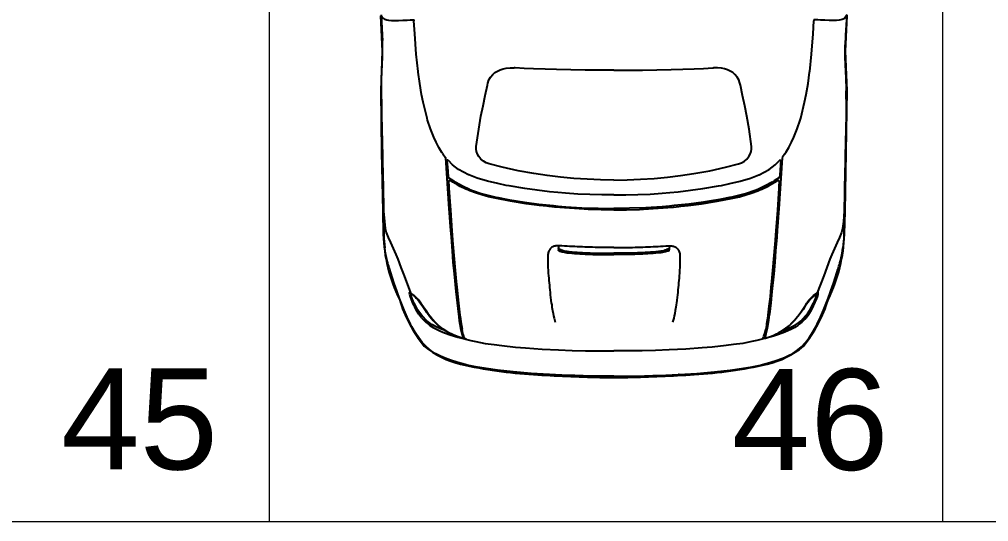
# Model space of a CAD drawing. Header units: inches. Extents: x 13 to 261, y -112 to -47.
# Drawn here: x 79.189 to 82.645, y -71.427 to -69.636 of the extents above; entities that cross this region are included whole.
import ezdxf

# ---------------------------------------------------------------- set-up
doc = ezdxf.new("R2010")
doc.units = ezdxf.units.IN
doc.header["$MEASUREMENT"] = 0
doc.layers.add('CAJONES', color=3, linetype='Continuous', lineweight=20)
doc.layers.add('TEXTOS', color=124, linetype='Continuous', lineweight=30)
doc.layers.add('CONTORNO', color=7, linetype='Continuous')
doc.styles.add('TEXTOS', font='ARIALUNI.TTF', dxfattribs={"height": 0.36})

msp = doc.modelspace()

# ---------------------------------------------------------------- linework, layer by layer
for p, q in [((80.5952, -69.6376), (80.5954, -69.6414)), ((82.0216, -69.6376), (82.0214, -69.6414)), ((80.708, -70.1296), (80.7204, -70.312)), ((81.9088, -70.1296), (81.8964, -70.312)), ((81.1106, -70.4458), (81.1108, -70.4532)), ((81.1108, -70.4532), (81.1108, -70.4574)), ((81.5062, -70.4458), (81.506, -70.4532)), ((81.506, -70.4532), (81.506, -70.4574)), ((80.5074, -70.522), (80.508, -70.5234)), ((82.1094, -70.522), (82.1088, -70.5234)), ((80.767, -70.7402), (80.767, -70.7406)), ((80.7706, -70.7706), (80.7706, -70.7708)), ((81.8462, -70.7706), (81.8462, -70.7708)), ((81.8498, -70.7402), (81.8498, -70.7406))]:
    msp.add_line(p, q)
for points in [[(80.4784, -69.62), (80.4822, -69.6926), (80.483, -69.7112)], [(80.4784, -69.62), (80.4786, -69.6212), (80.479, -69.6224), (80.4808, -69.6262), (80.4832, -69.6296), (80.4866, -69.6326), (80.4904, -69.6348), (80.495, -69.6368), (80.4992, -69.638), (80.5048, -69.6392), (80.515, -69.64), (80.5272, -69.6402), (80.5338, -69.64), (80.5408, -69.6398), (80.5558, -69.6392), (80.5634, -69.6388), (80.5672, -69.6386), (80.5716, -69.6384), (80.5816, -69.638), (80.586, -69.6378), (80.5934, -69.6376), (80.596, -69.6378)], [(82.1384, -69.62), (82.1382, -69.6212), (82.1378, -69.6224), (82.136, -69.6262), (82.1336, -69.6296), (82.1302, -69.6326), (82.1264, -69.6348), (82.1218, -69.6368), (82.1176, -69.638), (82.112, -69.6392), (82.1018, -69.64), (82.0896, -69.6402), (82.083, -69.64), (82.076, -69.6398), (82.061, -69.6392), (82.0534, -69.6388), (82.0496, -69.6386), (82.0452, -69.6384), (82.0352, -69.638), (82.0308, -69.6378), (82.0234, -69.6376), (82.0208, -69.6378)], [(82.1384, -69.62), (82.1346, -69.6926), (82.1338, -69.7112)], [(80.5934, -69.6376), (80.594, -69.638), (80.595, -69.6394), (80.5952, -69.6402), (80.5954, -69.6414)], [(80.5934, -69.6376), (80.5946, -69.6376), (80.5952, -69.6376)], [(80.699, -70.1156), (80.6952, -70.1102), (80.6844, -70.0924), (80.6746, -70.074), (80.6666, -70.0566), (80.6546, -70.0264), (80.6444, -69.9956), (80.6422, -69.9878), (80.6282, -69.931), (80.6228, -69.9044), (80.6162, -69.8644), (80.6106, -69.824), (80.6102, -69.8218), (80.6038, -69.7606), (80.5982, -69.688), (80.5954, -69.6414)], [(81.9178, -70.1156), (81.9216, -70.1102), (81.9324, -70.0924), (81.9422, -70.074), (81.9502, -70.0566), (81.9622, -70.0264), (81.9724, -69.9956), (81.9746, -69.9878), (81.9886, -69.931), (81.994, -69.9044), (82.0006, -69.8644), (82.0062, -69.824), (82.0066, -69.8218), (82.013, -69.7606), (82.0186, -69.688), (82.0214, -69.6414)], [(82.0234, -69.6376), (82.0228, -69.638), (82.0218, -69.6394), (82.0216, -69.6402), (82.0214, -69.6414)], [(82.0234, -69.6376), (82.0222, -69.6376), (82.0216, -69.6376)], [(80.4801, -69.9208), (80.4796, -69.902), (80.4794, -69.8774), (80.4798, -69.8546), (80.4802, -69.8452), (80.4826, -69.7976), (80.4836, -69.7694), (80.4838, -69.7412), (80.483, -69.7112)], [(82.1366, -69.9208), (82.1372, -69.902), (82.1374, -69.8774), (82.137, -69.8546), (82.1366, -69.8452), (82.1342, -69.7976), (82.1332, -69.7694), (82.133, -69.7412), (82.1338, -69.7112)], [(80.859, -69.8634), (80.8628, -69.852), (80.8688, -69.8416), (80.8768, -69.8324), (80.8844, -69.826), (80.8932, -69.8206), (80.903, -69.8162), (80.9136, -69.8128), (80.9248, -69.8104), (80.9388, -69.8088), (80.9534, -69.809)], [(81.3084, -69.817), (81.2574, -69.817), (81.2062, -69.8168), (81.1552, -69.8162), (81.1042, -69.815), (81.063, -69.8138), (81.0218, -69.8124), (80.989, -69.8108), (80.956, -69.8092), (80.9534, -69.809)], [(81.3084, -69.817), (81.3594, -69.817), (81.4106, -69.8168), (81.4616, -69.8162), (81.5126, -69.815), (81.5538, -69.8138), (81.595, -69.8124), (81.6278, -69.8108), (81.6608, -69.8092), (81.6634, -69.809)], [(81.7578, -69.8634), (81.754, -69.852), (81.748, -69.8416), (81.74, -69.8324), (81.7324, -69.826), (81.7236, -69.8206), (81.7138, -69.8162), (81.7032, -69.8128), (81.692, -69.8104), (81.678, -69.8088), (81.6634, -69.809)], [(80.8176, -70.0894), (80.8266, -70.027), (80.8346, -69.9814), (80.8418, -69.944), (80.8494, -69.907), (80.8574, -69.8704), (80.859, -69.8634)], [(81.7992, -70.0894), (81.7902, -70.027), (81.7822, -69.9814), (81.775, -69.944), (81.7674, -69.907), (81.7594, -69.8704), (81.7578, -69.8634)], [(80.4801, -69.9208), (80.48, -69.9322), (80.48, -69.9508), (80.4802, -69.97), (80.4804, -69.99), (80.4808, -70.0138), (80.4814, -70.038), (80.482, -70.0628), (80.4826, -70.088), (80.4832, -70.1098), (80.4836, -70.1318), (80.484, -70.1538), (80.4844, -70.1758), (80.485, -70.1978), (80.4856, -70.2274), (80.486, -70.2538), (80.4862, -70.2676), (80.4866, -70.2778), (80.4868, -70.2958), (80.4868, -70.303), (80.4872, -70.3126), (80.4868, -70.3198)], [(82.1366, -69.9208), (82.1368, -69.9322), (82.1368, -69.9508), (82.1366, -69.97), (82.1364, -69.99), (82.136, -70.0138), (82.1354, -70.038), (82.1348, -70.0628), (82.1342, -70.088), (82.1336, -70.1098), (82.1332, -70.1318), (82.1328, -70.1538), (82.1324, -70.1758), (82.1318, -70.1978), (82.1312, -70.2274), (82.1308, -70.2538), (82.1306, -70.2676), (82.1302, -70.2778), (82.13, -70.2958), (82.13, -70.303), (82.1296, -70.3126), (82.13, -70.3198)], [(80.699, -70.1156), (80.7074, -70.1276), (80.7078, -70.1286), (80.708, -70.1296)], [(80.8642, -70.1516), (80.8534, -70.1474), (80.8432, -70.1414), (80.8346, -70.134), (80.8274, -70.1254), (80.8224, -70.1166), (80.819, -70.1076), (80.8174, -70.0984), (80.8176, -70.0894)], [(81.7526, -70.1516), (81.7634, -70.1474), (81.7736, -70.1414), (81.7822, -70.134), (81.7894, -70.1254), (81.7944, -70.1166), (81.7978, -70.1076), (81.7994, -70.0984), (81.7992, -70.0894)], [(81.9178, -70.1156), (81.9094, -70.1276), (81.909, -70.1286), (81.9088, -70.1296)], [(80.7182, -70.139), (80.715, -70.1374), (80.7138, -70.1378), (80.7132, -70.1398)], [(80.7132, -70.1398), (80.7138, -70.1506), (80.7158, -70.1772), (80.7176, -70.1994)], [(81.3084, -70.262), (81.2654, -70.2618), (81.2224, -70.261), (81.1794, -70.2592), (81.1362, -70.2562), (81.1088, -70.2538), (81.0788, -70.2508), (81.035, -70.2456), (80.9914, -70.2394), (80.9356, -70.23), (80.9248, -70.228), (80.8948, -70.2216), (80.8578, -70.2126), (80.8214, -70.2018), (80.7912, -70.1904), (80.7902, -70.19), (80.772, -70.1814), (80.7548, -70.171), (80.7438, -70.1632), (80.733, -70.1542), (80.7182, -70.139)], [(81.3084, -70.262), (81.3514, -70.2618), (81.3944, -70.261), (81.4374, -70.2592), (81.4806, -70.2562), (81.508, -70.2538), (81.538, -70.2508), (81.5818, -70.2456), (81.6254, -70.2394), (81.6812, -70.23), (81.692, -70.228), (81.722, -70.2216), (81.759, -70.2126), (81.7954, -70.2018), (81.8256, -70.1904), (81.8266, -70.19), (81.8448, -70.1814), (81.862, -70.171), (81.873, -70.1632), (81.8838, -70.1542), (81.8986, -70.139)], [(81.8986, -70.139), (81.9018, -70.1374), (81.903, -70.1378), (81.9036, -70.1398)], [(81.9036, -70.1398), (81.903, -70.1506), (81.901, -70.1772), (81.8992, -70.1994)], [(81.3084, -70.209), (81.2606, -70.208), (81.213, -70.2062), (81.1652, -70.203), (81.1178, -70.1986), (81.0704, -70.1928), (81.0232, -70.1858), (80.9666, -70.1756), (80.9102, -70.1634), (80.8642, -70.1516)], [(81.3084, -70.209), (81.3562, -70.208), (81.4038, -70.2062), (81.4516, -70.203), (81.499, -70.1986), (81.5464, -70.1928), (81.5936, -70.1858), (81.6502, -70.1756), (81.7066, -70.1634), (81.7526, -70.1516)], [(80.7176, -70.1994), (80.7366, -70.2122), (80.7444, -70.217), (80.7708, -70.2312), (80.7932, -70.2414), (80.7952, -70.2422), (80.8078, -70.247), (80.8358, -70.2564), (80.8642, -70.264), (80.8928, -70.2706), (80.8962, -70.2714), (80.9302, -70.2778), (80.9676, -70.2842), (80.9894, -70.2874), (81.0414, -70.2944), (81.0936, -70.3002), (81.1098, -70.3018), (81.1368, -70.304), (81.1946, -70.3076), (81.2524, -70.3096), (81.3084, -70.3102)], [(80.7192, -70.2142), (80.7212, -70.2104), (80.7254, -70.2106)], [(80.7192, -70.2142), (80.72, -70.2312), (80.7204, -70.238), (80.7256, -70.316), (80.731, -70.39), (80.7348, -70.4392), (80.7356, -70.449), (80.7356, -70.4502), (80.7388, -70.491), (80.7424, -70.5316), (80.7462, -70.571), (80.7482, -70.591), (80.7516, -70.6252), (80.7554, -70.659), (80.7554, -70.659), (80.7594, -70.6906), (80.76, -70.6956), (80.7638, -70.7218), (80.7646, -70.726), (80.767, -70.7402)], [(80.7954, -70.2476), (80.7948, -70.2472), (80.7878, -70.2444), (80.7806, -70.2412), (80.7606, -70.2316), (80.7508, -70.2262), (80.7344, -70.2166), (80.7254, -70.2106)], [(81.8992, -70.1994), (81.8802, -70.2122), (81.8724, -70.217), (81.846, -70.2312), (81.8236, -70.2414), (81.8216, -70.2422), (81.809, -70.247), (81.781, -70.2564), (81.7526, -70.264), (81.724, -70.2706), (81.7206, -70.2714), (81.6866, -70.2778), (81.6492, -70.2842), (81.6274, -70.2874), (81.5754, -70.2944), (81.5232, -70.3002), (81.507, -70.3018), (81.48, -70.304), (81.4222, -70.3076), (81.3644, -70.3096), (81.3084, -70.3102)], [(81.8214, -70.2476), (81.822, -70.2472), (81.829, -70.2444), (81.8362, -70.2412), (81.8562, -70.2316), (81.866, -70.2262), (81.8824, -70.2166), (81.8914, -70.2106)], [(81.8976, -70.2142), (81.8968, -70.2312), (81.8964, -70.238), (81.8912, -70.316), (81.8858, -70.39), (81.882, -70.4392), (81.8812, -70.449), (81.8812, -70.4502), (81.878, -70.491), (81.8744, -70.5316), (81.8706, -70.571), (81.8686, -70.591), (81.8652, -70.6252), (81.8614, -70.659), (81.8614, -70.659), (81.8574, -70.6906), (81.8568, -70.6956), (81.853, -70.7218), (81.8522, -70.726), (81.8498, -70.7402)], [(81.8976, -70.2142), (81.8956, -70.2104), (81.8914, -70.2106)], [(81.0976, -70.3056), (81.0964, -70.3056), (81.0764, -70.3034), (81.0692, -70.3026), (81.043, -70.2996), (80.9954, -70.2932), (80.9402, -70.2846), (80.8848, -70.274), (80.861, -70.2684), (80.8376, -70.262), (80.8184, -70.256), (80.7954, -70.2476)], [(81.5192, -70.3056), (81.5204, -70.3056), (81.5404, -70.3034), (81.5476, -70.3026), (81.5738, -70.2996), (81.6214, -70.2932), (81.6766, -70.2846), (81.732, -70.274), (81.7558, -70.2684), (81.7792, -70.262), (81.7984, -70.256), (81.8214, -70.2476)], [(80.4868, -70.319), (80.4868, -70.3198), (80.4868, -70.3208)], [(80.4868, -70.3198), (80.49, -70.3562), (80.4932, -70.3814), (80.497, -70.396), (80.5042, -70.414), (80.512, -70.4318), (80.5314, -70.4748), (80.538, -70.4908), (80.5494, -70.5208), (80.5604, -70.551), (80.5834, -70.6114)], [(80.7204, -70.312), (80.7214, -70.3262), (80.725, -70.3756), (80.7258, -70.3872), (80.7278, -70.4128), (80.7316, -70.461), (80.7348, -70.502), (80.7386, -70.5428), (80.7448, -70.6064), (80.7492, -70.6464), (80.754, -70.6868), (80.7554, -70.6972), (80.7572, -70.71), (80.7592, -70.7226), (80.7604, -70.7308), (80.7618, -70.7388), (80.7662, -70.7572), (80.7682, -70.764), (80.7706, -70.7706)], [(81.3084, -70.3152), (81.2628, -70.3148), (81.2172, -70.3136), (81.2028, -70.313), (81.0976, -70.3056)], [(81.3084, -70.3152), (81.354, -70.3148), (81.3996, -70.3136), (81.414, -70.313), (81.5192, -70.3056)], [(81.8964, -70.312), (81.8954, -70.3262), (81.8918, -70.3756), (81.891, -70.3872), (81.889, -70.4128), (81.8852, -70.461), (81.882, -70.502), (81.8782, -70.5428), (81.872, -70.6064), (81.8676, -70.6464), (81.8628, -70.6868), (81.8614, -70.6972), (81.8596, -70.71), (81.8576, -70.7226), (81.8564, -70.7308), (81.855, -70.7388), (81.8506, -70.7572), (81.8486, -70.764), (81.8462, -70.7706)], [(82.13, -70.3198), (82.1268, -70.3562), (82.1236, -70.3814), (82.1198, -70.396), (82.1126, -70.414), (82.1048, -70.4318), (82.0854, -70.4748), (82.0788, -70.4908), (82.0674, -70.5208), (82.0564, -70.551), (82.0334, -70.6114)], [(82.13, -70.319), (82.13, -70.3198), (82.13, -70.3208)], [(80.4874, -70.3286), (80.487, -70.3526), (80.4876, -70.3772), (80.488, -70.398), (80.4886, -70.417), (80.4894, -70.4284), (80.4906, -70.439), (80.4922, -70.4512)], [(82.1294, -70.3286), (82.1298, -70.3526), (82.1292, -70.3772), (82.1288, -70.398), (82.1282, -70.417), (82.1274, -70.4284), (82.1262, -70.439), (82.1246, -70.4512)], [(80.5074, -70.522), (80.5058, -70.5164), (80.503, -70.5072), (80.5022, -70.5042), (80.5, -70.497), (80.4976, -70.4862), (80.4956, -70.4762), (80.4946, -70.4698), (80.4922, -70.4512)], [(81.3084, -70.45), (81.299, -70.45), (81.2894, -70.4498), (81.28, -70.4498), (81.2704, -70.4496), (81.2608, -70.4496), (81.2514, -70.4494), (81.2418, -70.4492), (81.2324, -70.4488), (81.2232, -70.4486), (81.2142, -70.4482), (81.205, -70.448), (81.196, -70.4476), (81.187, -70.4472), (81.1778, -70.4468), (81.1688, -70.4464), (81.1598, -70.446), (81.1506, -70.4454), (81.1416, -70.445), (81.1324, -70.4444), (81.1234, -70.4438), (81.1202, -70.4436), (81.117, -70.4434), (81.1138, -70.4432), (81.1106, -70.4432), (81.106, -70.4434), (81.1014, -70.4438), (81.0986, -70.4442), (81.0958, -70.4446), (81.093, -70.4456), (81.0902, -70.4468), (81.0876, -70.4484), (81.0854, -70.4502), (81.0834, -70.4522), (81.0816, -70.4544), (81.0798, -70.4568), (81.0784, -70.4592), (81.077, -70.4618), (81.0758, -70.4646), (81.0746, -70.468), (81.0738, -70.4714), (81.073, -70.475), (81.0728, -70.4784), (81.0728, -70.489), (81.0728, -70.4998), (81.073, -70.5104), (81.0734, -70.521), (81.074, -70.5308), (81.0746, -70.5406), (81.0754, -70.5502), (81.076, -70.5586), (81.0768, -70.567), (81.0776, -70.5754), (81.0784, -70.5838), (81.0792, -70.5922), (81.08, -70.6008), (81.0808, -70.6094), (81.0816, -70.618), (81.0828, -70.6278), (81.084, -70.6374), (81.0842, -70.638), (81.0854, -70.6462), (81.0866, -70.6544), (81.0876, -70.6626), (81.0894, -70.674), (81.0916, -70.6852), (81.0932, -70.6932), (81.0952, -70.701), (81.0988, -70.7152)], [(81.113, -70.4542), (81.1114, -70.4528), (81.1108, -70.4506)], [(81.1134, -70.4612), (81.1114, -70.4598), (81.1108, -70.4574)], [(81.113, -70.4542), (81.1158, -70.4556), (81.119, -70.457), (81.1208, -70.4576), (81.1242, -70.4588), (81.1258, -70.4594), (81.1308, -70.4608), (81.1356, -70.462), (81.1406, -70.463), (81.1456, -70.4638), (81.1468, -70.464), (81.149, -70.4642), (81.1592, -70.465), (81.1686, -70.4658), (81.1778, -70.4664), (81.1872, -70.467), (81.1964, -70.4676), (81.2058, -70.468), (81.215, -70.4684), (81.2244, -70.4688), (81.2338, -70.4692), (81.243, -70.4694), (81.2524, -70.4696), (81.2618, -70.4698), (81.271, -70.47), (81.2804, -70.47), (81.2898, -70.4702), (81.299, -70.4702), (81.3084, -70.4702)], [(81.1134, -70.4612), (81.1156, -70.462), (81.119, -70.463), (81.1206, -70.4636), (81.1242, -70.4646), (81.1256, -70.465), (81.1306, -70.466), (81.1356, -70.467), (81.1406, -70.468), (81.1456, -70.4686), (81.1468, -70.4686), (81.1484, -70.4688), (81.1588, -70.4698), (81.168, -70.4706), (81.1774, -70.4712), (81.1868, -70.4718), (81.1962, -70.4724), (81.2056, -70.4728), (81.2148, -70.4734), (81.2242, -70.4736), (81.2336, -70.474), (81.243, -70.4742), (81.2524, -70.4746), (81.2616, -70.4746), (81.271, -70.4748), (81.2804, -70.475), (81.2898, -70.475), (81.299, -70.475), (81.3084, -70.475)], [(81.3084, -70.45), (81.3178, -70.45), (81.3274, -70.4498), (81.3368, -70.4498), (81.3464, -70.4496), (81.356, -70.4496), (81.3654, -70.4494), (81.375, -70.4492), (81.3844, -70.4488), (81.3936, -70.4486), (81.4026, -70.4482), (81.4118, -70.448), (81.4208, -70.4476), (81.4298, -70.4472), (81.439, -70.4468), (81.448, -70.4464), (81.457, -70.446), (81.4662, -70.4454), (81.4752, -70.445), (81.4844, -70.4444), (81.4934, -70.4438), (81.4966, -70.4436), (81.4998, -70.4434), (81.503, -70.4432), (81.5062, -70.4432), (81.5108, -70.4434), (81.5154, -70.4438), (81.5182, -70.4442), (81.521, -70.4446), (81.5238, -70.4456), (81.5266, -70.4468), (81.5292, -70.4484), (81.5314, -70.4502), (81.5334, -70.4522), (81.5352, -70.4544), (81.537, -70.4568), (81.5384, -70.4592), (81.5398, -70.4618), (81.541, -70.4646), (81.5422, -70.468), (81.543, -70.4714), (81.5438, -70.475), (81.544, -70.4784), (81.544, -70.489), (81.544, -70.4998), (81.5438, -70.5104), (81.5434, -70.521), (81.5428, -70.5308), (81.5422, -70.5406), (81.5414, -70.5502), (81.5408, -70.5586), (81.54, -70.567), (81.5392, -70.5754), (81.5384, -70.5838), (81.5376, -70.5922), (81.5368, -70.6008), (81.536, -70.6094), (81.5352, -70.618), (81.534, -70.6278), (81.5328, -70.6374), (81.5326, -70.638), (81.5314, -70.6462), (81.5302, -70.6544), (81.5292, -70.6626), (81.5274, -70.674), (81.5252, -70.6852), (81.5236, -70.6932), (81.5216, -70.701), (81.518, -70.7152)], [(81.5038, -70.4542), (81.501, -70.4556), (81.4978, -70.457), (81.496, -70.4576), (81.4926, -70.4588), (81.491, -70.4594), (81.486, -70.4608), (81.4812, -70.462), (81.4762, -70.463), (81.4712, -70.4638), (81.47, -70.464), (81.4678, -70.4642), (81.4576, -70.465), (81.4482, -70.4658), (81.439, -70.4664), (81.4296, -70.467), (81.4204, -70.4676), (81.411, -70.468), (81.4018, -70.4684), (81.3924, -70.4688), (81.383, -70.4692), (81.3738, -70.4694), (81.3644, -70.4696), (81.355, -70.4698), (81.3458, -70.47), (81.3364, -70.47), (81.327, -70.4702), (81.3178, -70.4702), (81.3084, -70.4702)], [(81.5034, -70.4612), (81.5012, -70.462), (81.4978, -70.463), (81.4962, -70.4636), (81.4926, -70.4646), (81.4912, -70.465), (81.4862, -70.466), (81.4812, -70.467), (81.4762, -70.468), (81.4712, -70.4686), (81.47, -70.4686), (81.4684, -70.4688), (81.458, -70.4698), (81.4488, -70.4706), (81.4394, -70.4712), (81.43, -70.4718), (81.4206, -70.4724), (81.4112, -70.4728), (81.402, -70.4734), (81.3926, -70.4736), (81.3832, -70.474), (81.3738, -70.4742), (81.3644, -70.4746), (81.3552, -70.4746), (81.3458, -70.4748), (81.3364, -70.475), (81.327, -70.475), (81.3178, -70.475), (81.3084, -70.475)], [(81.5034, -70.4612), (81.5054, -70.4598), (81.506, -70.4574)], [(81.5038, -70.4542), (81.5054, -70.4528), (81.506, -70.4506)], [(82.1094, -70.522), (82.111, -70.5164), (82.1138, -70.5072), (82.1146, -70.5042), (82.1168, -70.497), (82.1192, -70.4862), (82.1212, -70.4762), (82.1222, -70.4698), (82.1246, -70.4512)], [(81.2422, -70.908), (81.2292, -70.9078), (81.1694, -70.9064), (81.1234, -70.9048), (81.0774, -70.9026), (81.0774, -70.9026), (81.0772, -70.9026), (81.0132, -70.8984), (80.9494, -70.893), (80.8938, -70.887), (80.8854, -70.886), (80.822, -70.876), (80.821, -70.8758), (80.7854, -70.8686), (80.7786, -70.867), (80.7522, -70.86), (80.726, -70.8516), (80.7006, -70.842), (80.6854, -70.835), (80.6708, -70.827), (80.6568, -70.818), (80.6398, -70.804), (80.6254, -70.7886), (80.6124, -70.772), (80.5998, -70.7526), (80.5886, -70.7326), (80.5836, -70.723), (80.5718, -70.6982), (80.561, -70.6732), (80.5446, -70.6316), (80.5286, -70.5872), (80.5256, -70.5784), (80.512, -70.5368), (80.5094, -70.5282), (80.508, -70.5234)], [(81.3746, -70.908), (81.3876, -70.9078), (81.4474, -70.9064), (81.4934, -70.9048), (81.5394, -70.9026), (81.5394, -70.9026), (81.5396, -70.9026), (81.6036, -70.8984), (81.6674, -70.893), (81.723, -70.887), (81.7314, -70.886), (81.7948, -70.876), (81.7958, -70.8758), (81.8314, -70.8686), (81.8382, -70.867), (81.8646, -70.86), (81.8908, -70.8516), (81.9162, -70.842), (81.9314, -70.835), (81.946, -70.827), (81.96, -70.818), (81.977, -70.804), (81.9914, -70.7886), (82.0044, -70.772), (82.017, -70.7526), (82.0282, -70.7326), (82.0332, -70.723), (82.045, -70.6982), (82.0558, -70.6732), (82.0722, -70.6316), (82.0882, -70.5872), (82.0912, -70.5784), (82.1048, -70.5368), (82.1074, -70.5282), (82.1088, -70.5234)], [(80.5796, -70.6114), (80.5796, -70.6114), (80.5798, -70.6096), (80.5808, -70.6092)], [(80.623, -70.6998), (80.6134, -70.6872), (80.605, -70.6738), (80.5984, -70.6616), (80.5964, -70.6572), (80.5906, -70.6446), (80.5852, -70.6316), (80.5852, -70.6314), (80.5828, -70.6248), (80.5806, -70.6174), (80.5796, -70.6114)], [(80.7674, -70.7724), (80.7604, -70.77), (80.75, -70.7662), (80.735, -70.7604), (80.731, -70.7586), (80.7198, -70.7532), (80.7002, -70.7412), (80.6828, -70.7272), (80.6724, -70.717), (80.6624, -70.7064), (80.6598, -70.7032), (80.6478, -70.688), (80.6398, -70.6766), (80.63, -70.6626), (80.6242, -70.6544), (80.62, -70.6482), (80.6198, -70.6476), (80.6152, -70.6412), (80.6104, -70.635), (80.6048, -70.6288), (80.601, -70.6252), (80.5964, -70.621), (80.5878, -70.6142), (80.5848, -70.6122), (80.584, -70.6116), (80.5834, -70.6114)], [(80.709, -70.747), (80.6898, -70.7394), (80.6728, -70.7314), (80.6612, -70.725), (80.6606, -70.7248), (80.6506, -70.718), (80.641, -70.7104), (80.6246, -70.6936), (80.6186, -70.686), (80.6098, -70.6726), (80.6084, -70.6702), (80.606, -70.666), (80.6036, -70.6616), (80.6034, -70.6612), (80.5962, -70.6474), (80.5928, -70.6404), (80.5896, -70.633), (80.5866, -70.6254), (80.5848, -70.62), (80.5842, -70.6174), (80.5844, -70.6158), (80.5852, -70.615), (80.5868, -70.6156), (80.5876, -70.6162), (80.5904, -70.6182), (80.5936, -70.6208), (80.5994, -70.6258), (80.6036, -70.6298), (80.6068, -70.633), (80.6126, -70.6396), (80.6168, -70.645), (80.6212, -70.6512), (80.6276, -70.6604), (80.634, -70.67), (80.6408, -70.6798), (80.6412, -70.6804), (80.6522, -70.6956), (80.6644, -70.7102), (80.6808, -70.7268), (80.6856, -70.7308), (80.7006, -70.742), (80.7228, -70.7546)], [(81.8494, -70.7724), (81.8564, -70.77), (81.8668, -70.7662), (81.8818, -70.7604), (81.8858, -70.7586), (81.897, -70.7532), (81.9166, -70.7412), (81.934, -70.7272), (81.9444, -70.717), (81.9544, -70.7064), (81.957, -70.7032), (81.969, -70.688), (81.977, -70.6766), (81.9868, -70.6626), (81.9926, -70.6544), (81.9968, -70.6482), (81.997, -70.6476), (82.0016, -70.6412), (82.0064, -70.635), (82.012, -70.6288), (82.0158, -70.6252), (82.0204, -70.621), (82.029, -70.6142), (82.032, -70.6122), (82.0328, -70.6116), (82.0334, -70.6114)], [(81.9078, -70.747), (81.927, -70.7394), (81.944, -70.7314), (81.9556, -70.725), (81.9562, -70.7248), (81.9662, -70.718), (81.9758, -70.7104), (81.9922, -70.6936), (81.9982, -70.686), (82.007, -70.6726), (82.0084, -70.6702), (82.0108, -70.666), (82.0132, -70.6616), (82.0134, -70.6612), (82.0206, -70.6474), (82.024, -70.6404), (82.0272, -70.633), (82.0302, -70.6254), (82.032, -70.62), (82.0326, -70.6174), (82.0324, -70.6158), (82.0316, -70.615), (82.03, -70.6156), (82.0292, -70.6162), (82.0264, -70.6182), (82.0232, -70.6208), (82.0174, -70.6258), (82.0132, -70.6298), (82.01, -70.633), (82.0042, -70.6396), (82, -70.645), (81.9956, -70.6512), (81.9892, -70.6604), (81.9828, -70.67), (81.976, -70.6798), (81.9756, -70.6804), (81.9646, -70.6956), (81.9524, -70.7102), (81.936, -70.7268), (81.9312, -70.7308), (81.9162, -70.742), (81.894, -70.7546)], [(81.9938, -70.6998), (82.0034, -70.6872), (82.0118, -70.6738), (82.0184, -70.6616), (82.0204, -70.6572), (82.0262, -70.6446), (82.0316, -70.6316), (82.0316, -70.6314), (82.034, -70.6248), (82.0362, -70.6174), (82.0372, -70.6114)], [(82.0372, -70.6114), (82.0372, -70.6114), (82.037, -70.6096), (82.036, -70.6092)], [(80.623, -70.6998), (80.6268, -70.7044), (80.6282, -70.7058), (80.6334, -70.711), (80.6384, -70.7158), (80.6478, -70.7234), (80.6526, -70.727), (80.6638, -70.7344), (80.6756, -70.7408), (80.6876, -70.7466), (80.6988, -70.7514), (80.721, -70.7596), (80.7398, -70.766), (80.7522, -70.7696)], [(81.9938, -70.6998), (81.99, -70.7044), (81.9886, -70.7058), (81.9834, -70.711), (81.9784, -70.7158), (81.969, -70.7234), (81.9642, -70.727), (81.953, -70.7344), (81.9412, -70.7408), (81.9292, -70.7466), (81.918, -70.7514), (81.8958, -70.7596), (81.877, -70.766), (81.8646, -70.7696)], [(80.7522, -70.7696), (80.7984, -70.7814), (80.8042, -70.7826), (80.8164, -70.7852), (80.849, -70.7912), (80.8818, -70.7958), (80.9084, -70.7992), (80.9582, -70.8044), (80.9934, -70.8076), (81.0524, -70.8118), (81.1114, -70.8146), (81.1594, -70.8164), (81.2074, -70.8178), (81.2592, -70.8182), (81.3084, -70.8184)], [(80.7758, -70.7722), (80.7752, -70.7706), (80.7734, -70.7656), (80.7712, -70.759), (80.7704, -70.7562), (80.767, -70.7406)], [(80.7706, -70.7708), (80.7708, -70.7718), (80.7702, -70.7724), (80.7674, -70.7724)], [(80.7758, -70.7722), (80.778, -70.7744), (80.7816, -70.776)], [(81.8646, -70.7696), (81.8184, -70.7814), (81.8126, -70.7826), (81.8004, -70.7852), (81.7678, -70.7912), (81.735, -70.7958), (81.7084, -70.7992), (81.6586, -70.8044), (81.6234, -70.8076), (81.5644, -70.8118), (81.5054, -70.8146), (81.4574, -70.8164), (81.4094, -70.8178), (81.3576, -70.8182), (81.3084, -70.8184)], [(81.841, -70.7722), (81.8388, -70.7744), (81.8352, -70.776)], [(81.841, -70.7722), (81.8416, -70.7706), (81.8434, -70.7656), (81.8456, -70.759), (81.8464, -70.7562), (81.8498, -70.7406)], [(81.8462, -70.7708), (81.846, -70.7718), (81.8466, -70.7724), (81.8494, -70.7724)], [(81.3084, -70.9082), (81.264, -70.9082), (81.2422, -70.908)], [(81.3084, -70.9082), (81.3528, -70.9082), (81.3746, -70.908)]]:
    msp.add_lwpolyline(points)
for p in [(81.0772, -70.9026), (81.5396, -70.9026)]:
    msp.add_point(p)
at = {"layer": 'CAJONES'}
for p, q in [((80.0799, -66.4268), (80.0799, -71.4268)), ((82.4799, -66.4268), (82.4799, -71.4268)), ((68.0799, -71.4268), (84.8799, -71.4268))]:
    msp.add_line(p, q, dxfattribs=at)
at = {"layer": 'CONTORNO'}
msp.add_lwpolyline([(80.4766, -69.6237), (80.4824, -69.7495), (80.4771, -69.8899), (80.4803, -70.1104), (80.4841, -70.3203), (80.4862, -70.4025, 0.106077), (80.5436, -70.6339, 0.095583), (80.6326, -70.8013, 0.117633), (80.762, -70.8652, 0.042133), (81.022, -70.9026, 0.008505), (81.2581, -70.9125, 0.009992), (81.3084, -70.9128, 0.009992), (81.3586, -70.9125, 0.008505), (81.5947, -70.9026, 0.042133), (81.8548, -70.8652, 0.117633), (81.9842, -70.8013, 0.095583), (82.0731, -70.6339, 0.106077), (82.1305, -70.4025), (82.1327, -70.3203), (82.1365, -70.1104), (82.1397, -69.8899), (82.1343, -69.7495), (82.1402, -69.6237)], format="xyb", dxfattribs=at)

# ---------------------------------------------------------------- texts
at = {"layer": 'TEXTOS', "style": 'TEXTOS'}
for s, p in [('45', (79.3379, -71.2407)), ('46', (81.7288, -71.2424))]:
    msp.add_text(s, height=0.36, dxfattribs=at).set_placement(p)

doc.saveas('drawing.dxf')
